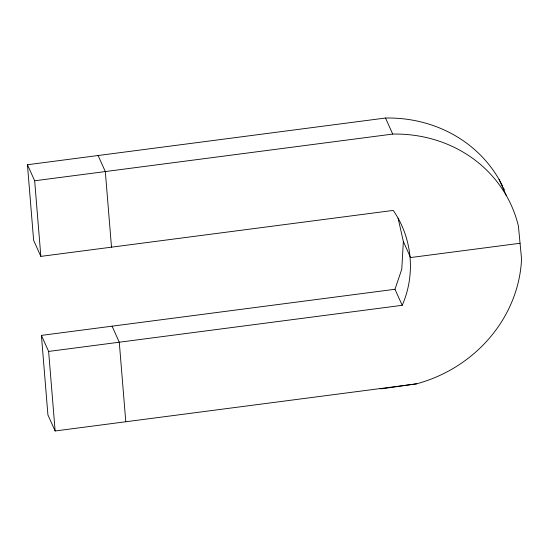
<?xml version="1.0" encoding="UTF-8"?>
<svg xmlns="http://www.w3.org/2000/svg" width="549" height="549" viewBox="0 0 549 549"><rect width="100%" height="100%" fill="white"/><g stroke="black" fill="none" stroke-linecap="round" stroke-linejoin="round"><path stroke-width="0.82" d="M398.08 218.125L403.357 241.498L401.779 269.216L394.985 289.268L402.197 305.313L48.628 351.435L41.415 335.391L394.985 289.268M402.197 305.313C415.744 274.678 412.395 237.95 393.235 210.418L40.846 256.383L33.633 240.338L27.45 164.734L385.508 118.028A136.186 125.543 -24.2 0 1 502.63 186.193M385.508 118.028L392.713 134.073A136.186 125.543 -24.2 0 1 518.4 226.03L521.55 258.915A136.186 125.543 -24.2 0 1 416.657 383.813L381.699 388.809L379.867 388.617M27.45 164.734L34.662 180.779L392.713 134.073M520.047 243.269L410.57 257.55L403.357 241.498M41.415 335.391L47.921 414.927L55.133 430.972L416.657 383.813M499.096 179.523L506.308 195.568M98.106 155.518L105.319 171.562L111.502 247.167M112.071 326.175L119.277 342.219L125.79 421.756M34.662 180.779L40.846 256.383M48.628 351.435L55.133 430.972M503.358 187.717A136.186 125.543 -24.2 0 1 504.414 190.023"/></g></svg>
